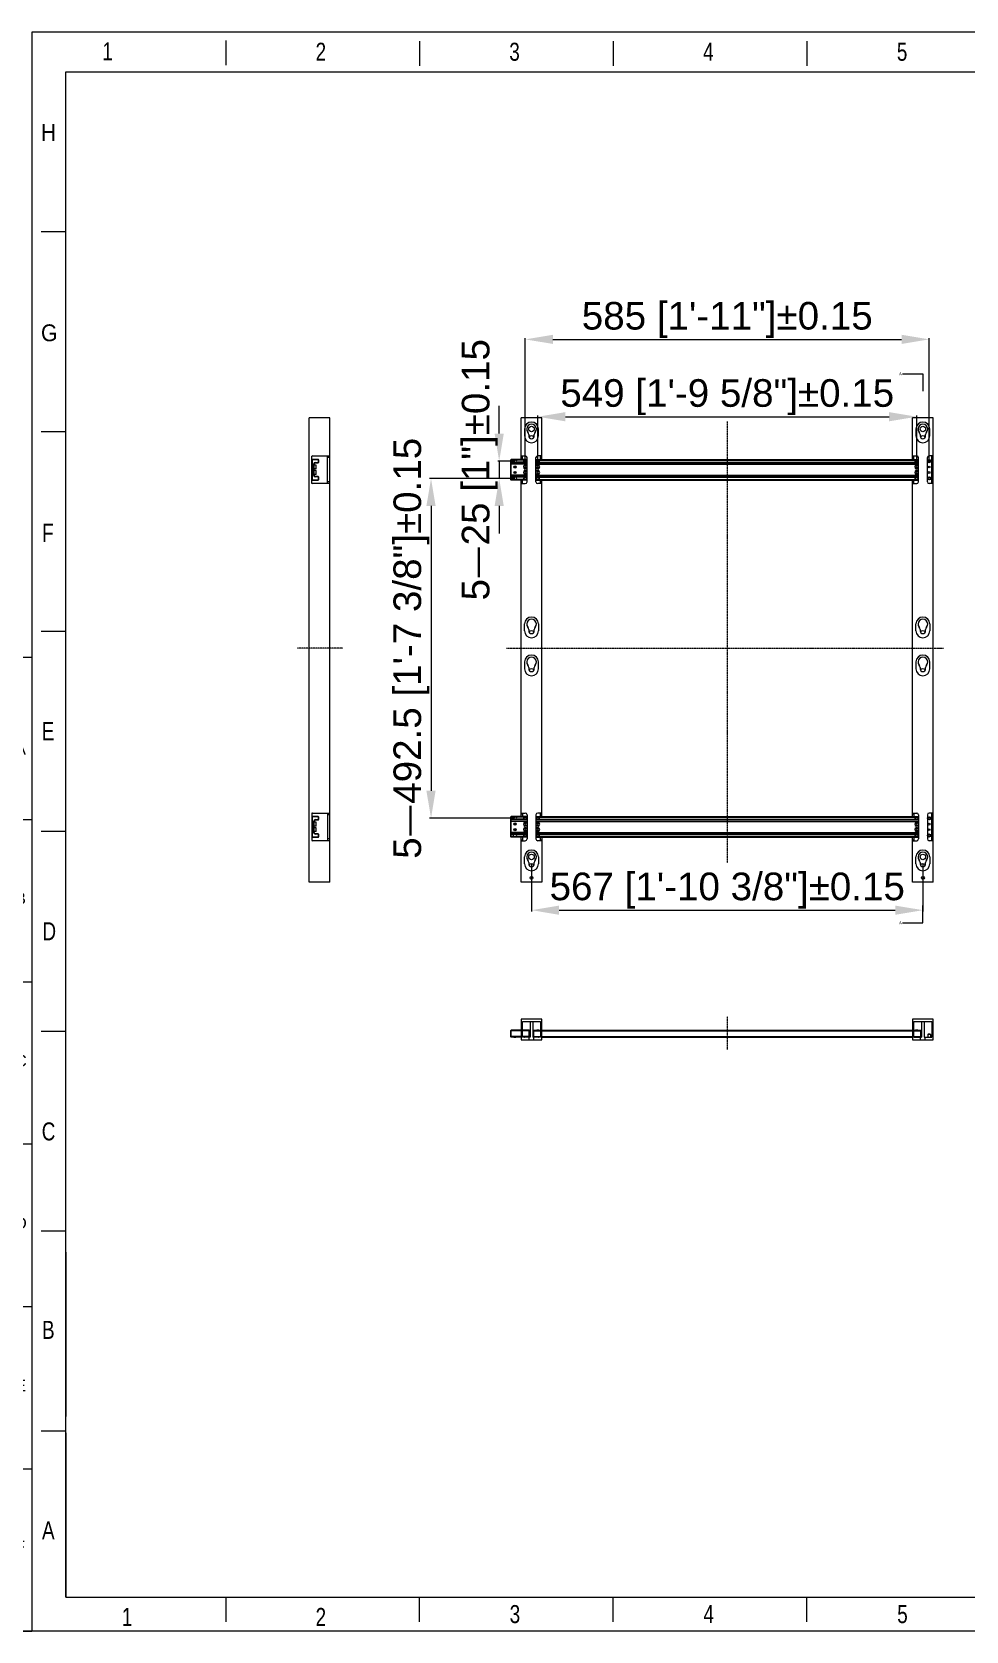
# Model space of a CAD drawing. Header units: millimetres. Extents: x 1409 to 26878, y 589 to 5187.
# Drawn here: x 3405 to 4758, y 589 to 2906 of the extents above; entities that cross this region are included whole.
import ezdxf

# ---------------------------------------------------------------- set-up
doc = ezdxf.new("R2010")
doc.units = ezdxf.units.MM
doc.linetypes.add('CENTER', pattern=[0.6, 0.375, -0.075, 0.075, -0.075])
for name, color, linetype in [('02___PRT_ALL_AXES', 7, 'Continuous'), ('center', 1, 'CENTER'), ('图框', 7, 'Continuous')]:
    doc.layers.add(name, color=color, linetype=linetype)
doc.layers.add('细实线', color=7, linetype='Continuous', lineweight=18)
doc.styles.add('CKSTANDARD', font='arial.ttf')
doc.styles.add('Roamns', font='romans.shx')
doc.styles.get("Standard").update_dxf_attribs({"font": 'arial.ttf'})
doc.dimstyles.new('DIMSTYLE_5-scale4', dxfattribs={"dimscale": 2, "dimtxt": 20, "dimasz": 20, "dimexe": 1, "dimexo": 0, "dimgap": 1.25, "dimtad": 1, "dimzin": 9, "dimdsep": 46, "dimtxsty": 'Standard', "dimcen": 0.09, "dimclre": 256, "dimclrt": 256, "dimadec": 1, "dimazin": 2, "dimtp": 0.15, "dimtm": 0.15, "dimtfac": 0.8, "dimtmove": 0, "dimatfit": 3, "dimfxl": 1, "dimtolj": 1, "dimarcsym": 0})
doc.dimstyles.get("Standard").update_dxf_attribs({"dimtxt": 0.18, "dimasz": 0.18, "dimexe": 0.18, "dimexo": 0.0625, "dimgap": 0.09, "dimtad": 0, "dimtih": 1, "dimtoh": 1, "dimdec": 4, "dimzin": 0, "dimdsep": 46, "dimtxsty": 'Standard', "dimcen": 0.09, "dimadec": 0, "dimazin": 0, "dimtfac": 1, "dimtdec": 4, "dimtofl": 0, "dimtmove": 0, "dimatfit": 3, "dimfxl": 1, "dimtolj": 1, "dimtzin": 0, "dimarcsym": 0})

# ---------------------------------------------------------------- blocks, each defined once
blk = doc.blocks.new('standard template')
for p, q in [((3074, 30739), (3074, 30336)), ((6246, 30728), (6246, 30325)), ((9418, 30728), (9418, 30325)), ((12589, 30728), (12589, 30325)), ((456, 27607), (54, 27607)), ((456, 24334), (54, 24334)), ((456, 21062), (54, 21062)), ((456, 17790), (54, 17790)), ((456, 14517), (54, 14517)), ((456, 11245), (54, 11245)), ((456, 10901), (456, 8211)), ((456, 8211), (456, 10446)), ((456, 6313), (456, 10291)), ((456, 7973), (54, 7973)), ((456, 7944), (456, 5254)), ((456, 5254), (37409, 5254)), ((3074, 5254), (3074, 4851)), ((6246, 4851), (6246, 5254)), ((9418, 4851), (9418, 5254)), ((12589, 4851), (12589, 5254))]:
    blk.add_line(p, q)
blk.add_lwpolyline([(37963, 4700), (-97, 4700), (-97, 30879), (37963, 30879)], close=True)
at = {"color": 7}
for points in [[(456, 6674), (456, 5964), (456, 5254), (456, 30226), (37409, 30226), (37409, 5254)], [(456, 9631), (456, 8921), (456, 8211)]]:
    blk.add_lwpolyline(points, dxfattribs=at)
at = {"style": 'CKSTANDARD'}
for s, height, width, p in [('1', 295, 0.75, (1055, 30416)), ('2', 295, 0.75, (4545, 30408)), ('3', 295, 0.75, (7716, 30408)), ('4', 295, 0.75, (10888, 30408)), ('5', 295, 0.75, (14060, 30408)), ('H', 276, 0.9, (47, 29097)), ('G', 276, 0.9, (50, 25816)), ('F', 295, 0.75, (69, 22532)), ('E', 295, 0.75, (62, 19285)), ('D', 295, 0.75, (74, 16009)), ('C', 295, 0.75, (62, 12732)), ('B', 295, 0.75, (67, 9483)), ('A', 295, 0.75, (67, 6202)), ('1', 295, 0.75, (1373, 4783)), ('2', 295, 0.75, (4545, 4783)), ('3', 295, 0.75, (7722, 4830)), ('4', 295, 0.75, (10894, 4830)), ('5', 295, 0.75, (14066, 4830))]:
    blk.add_text(s, height=height, dxfattribs=dict(at, width=width)).set_placement(p)
at = {"style": 'Roamns'}
for tag, p in [('PAGE_NAME', (27466, 7594)), ('PROJECT_NAME', (27466, 6884)), ('DRAWN_NAME', (27466, 6174)), ('VERSION', (34241, 6174)), ('SELECT_DATA', (27466, 5464)), ('PAGE_NUMBER', (34241, 5464))]:
    blk.add_attdef(tag, p, '', height=285, dxfattribs=at)
blk = doc.blocks.new('*D17')
at = {"lineweight": -2, "transparency": 16777216}
for p, q in [((4137.5, 2284.3), (4137.5, 2350.6)), ((4686.5, 2284.3), (4686.5, 2350.6))]:
    blk.add_line(p, q, dxfattribs=at)
at = {"color": 0, "lineweight": -2, "transparency": 16777216}
blk.add_line((4177.5, 2348.6), (4646.5, 2348.6), dxfattribs=at)
at = {"color": 0, "transparency": 16777216}
for points in [[(4177.5, 2355.3), (4177.5, 2342), (4137.5, 2348.6)], [(4646.5, 2355.3), (4646.5, 2342), (4686.5, 2348.6)]]:
    blk.add_solid(points, dxfattribs=at)
at = {"layer": 'Defpoints', "color": 0, "transparency": 16777216}
for p in [(4686.5, 2348.6), (4137.5, 2284.3), (4686.5, 2284.3)]:
    blk.add_point(p, dxfattribs=at)
at = {"color": 0, "transparency": 16777216, "insert": (4412, 2377), "char_height": 40, "attachment_point": 5}
blk.add_mtext('\\A1;549 [1\'-9 5/8"]%%P0.15', dxfattribs=at)
blk = doc.blocks.new('*D18')
at = {"lineweight": -2, "transparency": 16777216}
for p, q in [((4119.5, 2284.3), (4119.5, 2462.7)), ((4704.5, 2284.3), (4704.5, 2462.7))]:
    blk.add_line(p, q, dxfattribs=at)
at = {"color": 0, "lineweight": -2, "transparency": 16777216}
blk.add_line((4159.5, 2460.7), (4664.5, 2460.7), dxfattribs=at)
at = {"color": 0, "transparency": 16777216}
for points in [[(4159.5, 2467.4), (4159.5, 2454.1), (4119.5, 2460.7)], [(4664.5, 2467.4), (4664.5, 2454.1), (4704.5, 2460.7)]]:
    blk.add_solid(points, dxfattribs=at)
at = {"layer": 'Defpoints', "color": 0, "transparency": 16777216}
for p in [(4704.5, 2460.7), (4119.5, 2284.3), (4704.5, 2284.3)]:
    blk.add_point(p, dxfattribs=at)
at = {"transparency": 16777216, "insert": (4412, 2488.9), "char_height": 40, "attachment_point": 5}
blk.add_mtext('\\A1;585 [1\'-11"]%%P0.15', dxfattribs=at)
blk = doc.blocks.new('*D19')
at = {"color": 0, "lineweight": -2, "transparency": 16777216}
for p, q in [((4081.6, 2324.3), (4081.6, 2364.3)), ((4081.6, 2284.3), (4081.6, 2259.3)), ((4081.6, 2219.3), (4081.6, 2179.3))]:
    blk.add_line(p, q, dxfattribs=at)
at = {"lineweight": -2, "transparency": 16777216}
for p, q in [((4104.5, 2284.3), (4079.6, 2284.3)), ((4104.5, 2259.3), (4079.6, 2259.3))]:
    blk.add_line(p, q, dxfattribs=at)
at = {"color": 0, "transparency": 16777216}
for points in [[(4075, 2324.3), (4088.3, 2324.3), (4081.6, 2284.3)], [(4075, 2219.3), (4088.3, 2219.3), (4081.6, 2259.3)]]:
    blk.add_solid(points, dxfattribs=at)
at = {"layer": 'Defpoints', "color": 0, "transparency": 16777216}
for p in [(4104.5, 2284.3), (4081.6, 2259.3), (4104.5, 2259.3)]:
    blk.add_point(p, dxfattribs=at)
at = {"transparency": 16777216, "insert": (4053.5, 2271.8), "char_height": 40, "attachment_point": 5, "rotation": 90}
blk.add_mtext('\\A1;5{\\fSimSun|b0|i0|c134|p2;—}25 [1"]%%P0.15', dxfattribs=at)
blk = doc.blocks.new('*D20')
at = {"lineweight": -2, "transparency": 16777216}
for p, q in [((4104.5, 2259.3), (3980.9, 2259.3)), ((4104.5, 1766.8), (3980.9, 1766.8))]:
    blk.add_line(p, q, dxfattribs=at)
at = {"color": 0, "lineweight": -2, "transparency": 16777216}
blk.add_line((3982.9, 2219.3), (3982.9, 1806.8), dxfattribs=at)
at = {"color": 0, "transparency": 16777216}
for points in [[(3976.2, 2219.3), (3989.5, 2219.3), (3982.9, 2259.3)], [(3976.2, 1806.8), (3989.5, 1806.8), (3982.9, 1766.8)]]:
    blk.add_solid(points, dxfattribs=at)
at = {"layer": 'Defpoints', "color": 0, "transparency": 16777216}
for p in [(4104.5, 2259.3), (3982.9, 1766.8), (4104.5, 1766.8)]:
    blk.add_point(p, dxfattribs=at)
at = {"transparency": 16777216, "insert": (3954.5, 2013.1), "char_height": 40, "attachment_point": 5, "rotation": 90}
blk.add_mtext('\\A1;5{\\fSimSun|b0|i0|c134|p2;—}492.5 [1\'-7 3/8"]%%P0.15', dxfattribs=at)
blk = doc.blocks.new('*D15')
at = {"lineweight": -2, "transparency": 16777216}
for p, q in [((4128.5, 1700.8), (4128.5, 1631.7)), ((4695.5, 1700.8), (4695.5, 1631.7))]:
    blk.add_line(p, q, dxfattribs=at)
at = {"color": 0, "lineweight": -2, "transparency": 16777216}
blk.add_line((4168.5, 1633.7), (4655.5, 1633.7), dxfattribs=at)
at = {"color": 0, "transparency": 16777216}
for points in [[(4168.5, 1640.3), (4168.5, 1627), (4128.5, 1633.7)], [(4655.5, 1640.3), (4655.5, 1627), (4695.5, 1633.7)]]:
    blk.add_solid(points, dxfattribs=at)
at = {"layer": 'Defpoints', "color": 0, "transparency": 16777216}
for p in [(4128.5, 1700.8), (4695.5, 1700.8), (4695.5, 1633.7)]:
    blk.add_point(p, dxfattribs=at)
at = {"transparency": 16777216, "insert": (4412, 1662.1), "char_height": 40, "attachment_point": 5}
blk.add_mtext('\\A1;567 [1\'-10 3/8"]%%P0.15', dxfattribs=at)
blk = doc.blocks.new('产品尺寸图图框')
at = {"layer": '图框'}
for p, q in [((314.59, 605.09), (611.59, 605.09)), ((314.59, 395.09), (314.59, 605.09)), ((352.59, 605.09), (352.59, 599.09)), ((389.59, 605.09), (389.59, 599.09)), ((426.59, 605.09), (426.59, 599.09)), ((463.59, 605.09), (463.59, 599.09)), ((500.59, 605.09), (500.59, 599.09)), ((537.59, 605.09), (537.59, 599.09)), ((574.59, 605.09), (574.59, 599.09)), ((611.59, 605.09), (611.59, 395.09)), ((323.34, 599.09), (605.84, 599.09)), ((323.34, 401.09), (323.34, 599.09)), ((605.84, 599.09), (605.84, 401.09)), ((314.59, 570.09), (323.34, 570.09)), ((605.84, 570.09), (611.59, 570.09)), ((314.59, 535.09), (323.34, 535.09)), ((605.84, 535.09), (611.59, 535.09)), ((314.59, 500.09), (325.2, 500.09)), ((314.59, 500.09), (325.2, 500.09)), ((611.59, 500.09), (604.22, 500.09)), ((314.59, 465.09), (323.34, 465.09)), ((605.84, 465.09), (611.59, 465.09)), ((314.59, 430.09), (323.34, 430.09)), ((605.84, 430.09), (611.59, 430.09)), ((605.84, 401.09), (323.34, 401.09)), ((352.59, 401.09), (352.59, 395.09)), ((389.59, 401.09), (389.59, 395.09)), ((426.59, 401.09), (426.59, 395.09)), ((463.59, 402.51), (463.59, 395.09)), ((500.59, 401.09), (500.59, 395.09)), ((537.59, 401.09), (537.59, 395.09)), ((574.59, 401.09), (574.59, 395.09)), ((611.59, 395.09), (314.59, 395.09)), ((314.59, 395.09), (611.59, 395.09))]:
    blk.add_line(p, q, dxfattribs=at)
at = {"layer": '图框', "char_height": 2.5, "attachment_point": 1}
for s, insert in [('1', (335.5, 603.42)), ('2', (370.14, 603.42)), ('3', (407.14, 603.42)), ('4', (444.14, 603.42)), ('5', (481.14, 603.42)), ('6', (518.14, 603.42)), ('7', (555.14, 603.42)), ('8', (592.14, 603.42)), ('A', (318.2, 586.55)), ('A', (607.95, 586.55)), ('B', (318.2, 554.3)), ('B', (607.95, 554.3)), ('C', (318.2, 519.3)), ('C', (607.95, 519.3)), ('D', (318.2, 484.3)), ('D', (607.95, 484.3)), ('E', (318.2, 449.3)), ('E', (607.95, 449.3)), ('F', (318.2, 414.55)), ('F', (607.95, 414.55)), ('1', (335.5, 399.42)), ('2', (370.14, 399.42)), ('3', (407.14, 399.42)), ('4', (444.14, 399.42)), ('5', (481.14, 399.42)), ('6', (518.14, 399.42)), ('7', (555.14, 399.42)), ('8', (592.14, 399.42))]:
    blk.add_mtext_dynamic_manual_height_columns(s, width=1.5895, gutter_width=1.25, heights=[0], dxfattribs=dict(at, insert=insert))

msp = doc.modelspace()

# ---------------------------------------------------------------- linework, layer by layer
for p, q in [((4695.4501, 2410.8257), (4695.4501, 2385.8257)), ((4695.4501, 1615.3648), (4695.4501, 1640.3648))]:
    msp.add_line(p, q)
at = {"color": 7, "linetype": 'Continuous'}
for p, q in [((3806.3582, 1674.3453), (3806.3582, 2346.8453)), ((3836.3582, 2346.8453), (3806.3582, 2346.8453)), ((3836.3582, 1674.3453), (3836.3582, 2346.8453)), ((4113.4501, 2286.8453), (4113.4501, 2346.8453)), ((4143.4501, 2346.8453), (4113.4501, 2346.8453)), ((4143.4501, 2286.8453), (4143.4501, 2346.8453)), ((4680.4501, 2286.8453), (4680.4501, 2346.8453)), ((4710.4501, 2346.8453), (4680.4501, 2346.8453)), ((4710.4501, 1674.3453), (4710.4501, 2346.8453)), ((4118.4501, 2330.8453), (4118.4501, 2320.8453)), ((4124.4501, 2322.908), (4124.4501, 2320.8453)), ((4132.4501, 2320.8453), (4132.4501, 2322.908)), ((4138.4501, 2320.8453), (4138.4501, 2330.8453)), ((4685.4501, 2330.8453), (4685.4501, 2320.8453)), ((4691.4501, 2322.908), (4691.4501, 2320.8453)), ((4699.4501, 2320.8453), (4699.4501, 2322.908)), ((4705.4501, 2320.8453), (4705.4501, 2330.8453)), ((3810.0582, 2252.8453), (3810.0582, 2290.8453)), ((3810.3582, 2252.1311), (3810.3582, 2291.5594)), ((3810.3582, 2286.3453), (3810.4921, 2286.3453)), ((3810.8582, 2285.8453), (3810.3582, 2285.8453)), ((3810.8582, 2285.8453), (3810.8582, 2257.8453)), ((3811.0582, 2291.8453), (3836.3582, 2291.8453)), ((3811.3582, 2286.3453), (3811.3582, 2286.8453)), ((3819.3582, 2286.8453), (3811.3582, 2286.8453)), ((3819.3582, 2286.3453), (3811.3582, 2286.3453)), ((3812.8582, 2263.8453), (3812.8582, 2279.8453)), ((3812.8582, 2279.8453), (3813.3582, 2279.8453)), ((3813.3582, 2263.8453), (3813.3582, 2279.8453)), ((3815.3582, 2282.3453), (3815.3582, 2281.8453)), ((3815.3582, 2282.3453), (3819.3582, 2282.3453)), ((3815.3582, 2281.8453), (3819.3582, 2281.8453)), ((3819.3582, 2286.3453), (3819.3582, 2286.8453)), ((3819.3582, 2282.3453), (3819.3582, 2281.8453)), ((3819.8582, 2282.8453), (3819.8582, 2285.8453)), ((3819.8582, 2285.8453), (3820.3582, 2285.8453)), ((3819.8582, 2282.8453), (3820.3582, 2282.8453)), ((3820.3582, 2282.8453), (3820.3582, 2285.8453)), ((3832.8582, 2251.8453), (3832.8582, 2291.8453)), ((3836.3582, 2289.3453), (3832.8582, 2289.3453)), ((4098.4501, 2286.3453), (4098.9501, 2286.8453)), ((4098.4501, 2257.3453), (4098.4501, 2286.3453)), ((4102.9804, 2285.8453), (4098.4501, 2285.8453)), ((4102.9804, 2282.8453), (4098.4501, 2282.8453)), ((4098.4501, 2282.3453), (4098.9501, 2281.8453)), ((4121.9501, 2279.8453), (4098.4501, 2279.8453)), ((4098.9501, 2256.8453), (4098.9501, 2286.8453)), ((4121.9501, 2286.8453), (4098.9501, 2286.8453)), ((4121.9501, 2281.8453), (4098.9501, 2281.8453)), ((4113.4501, 2291.8453), (4119.4501, 2291.8453)), ((4113.4501, 2290.8453), (4115.4501, 2290.8453)), ((4115.4501, 2286.8453), (4115.4501, 2291.8453)), ((4118.8051, 2276.9624), (4118.1601, 2275.8453)), ((4118.1601, 2275.8453), (4118.8051, 2274.7281)), ((4120.0951, 2276.9624), (4118.8051, 2276.9624)), ((4118.8051, 2274.7281), (4120.0951, 2274.7281)), ((4120.7401, 2275.8453), (4120.0951, 2276.9624)), ((4120.0951, 2274.7281), (4120.7401, 2275.8453)), ((4121.9501, 2285.8453), (4120.9198, 2285.8453)), ((4121.9501, 2282.8453), (4120.9198, 2282.8453)), ((4121.9501, 2254.3453), (4121.9501, 2289.3453)), ((4134.9501, 2254.3453), (4134.9501, 2289.3453)), ((4134.9501, 2286.8453), (4688.9501, 2286.8453)), ((4134.9501, 2285.8453), (4135.9804, 2285.8453)), ((4134.9501, 2282.8453), (4135.9804, 2282.8453)), ((4134.9501, 2281.8453), (4688.9501, 2281.8453)), ((4134.9501, 2279.8453), (4688.9501, 2279.8453)), ((4136.8051, 2276.9624), (4136.1601, 2275.8453)), ((4136.1601, 2275.8453), (4136.8051, 2274.7281)), ((4138.0951, 2276.9624), (4136.8051, 2276.9624)), ((4136.8051, 2274.7281), (4138.0951, 2274.7281)), ((4143.4501, 2291.8453), (4137.4501, 2291.8453)), ((4138.7401, 2275.8453), (4138.0951, 2276.9624)), ((4138.0951, 2274.7281), (4138.7401, 2275.8453)), ((4141.4501, 2286.8453), (4141.4501, 2291.8453)), ((4141.4501, 2290.8453), (4143.4501, 2290.8453)), ((4680.4501, 2291.8453), (4686.4501, 2291.8453)), ((4680.4501, 2290.8453), (4682.4501, 2290.8453)), ((4682.4501, 2286.8453), (4682.4501, 2291.8453)), ((4685.8051, 2276.9624), (4685.1601, 2275.8453)), ((4685.1601, 2275.8453), (4685.8051, 2274.7281)), ((4687.0951, 2276.9624), (4685.8051, 2276.9624)), ((4685.8051, 2274.7281), (4687.0951, 2274.7281)), ((4687.7401, 2275.8453), (4687.0951, 2276.9624)), ((4687.0951, 2274.7281), (4687.7401, 2275.8453)), ((4687.9198, 2285.8453), (4688.9501, 2285.8453)), ((4687.9198, 2282.8453), (4688.9501, 2282.8453)), ((4688.9501, 2254.3453), (4688.9501, 2289.3453)), ((4701.9501, 2254.3453), (4701.9501, 2289.3453)), ((4710.4501, 2291.8453), (4704.4501, 2291.8453)), ((4708.4501, 2251.8453), (4708.4501, 2291.8453)), ((4708.4501, 2290.8453), (4710.4501, 2290.8453)), ((3810.8582, 2257.8453), (3810.3582, 2257.8453)), ((3810.3582, 2257.3453), (3810.4921, 2257.3453)), ((3836.3582, 2251.8453), (3811.0582, 2251.8453)), ((3811.3582, 2257.3453), (3811.3582, 2256.8453)), ((3811.3582, 2257.3453), (3819.3582, 2257.3453)), ((3811.3582, 2256.8453), (3819.3582, 2256.8453)), ((3812.8582, 2263.8453), (3813.3582, 2263.8453)), ((3815.3582, 2261.3453), (3815.3582, 2261.8453)), ((3819.3582, 2261.8453), (3815.3582, 2261.8453)), ((3819.3582, 2261.3453), (3815.3582, 2261.3453)), ((3819.3582, 2261.3453), (3819.3582, 2261.8453)), ((3819.3582, 2257.3453), (3819.3582, 2256.8453)), ((3819.8582, 2257.8453), (3819.8582, 2260.8453)), ((3819.8582, 2260.8453), (3820.3582, 2260.8453)), ((3819.8582, 2257.8453), (3820.3582, 2257.8453)), ((3820.3582, 2257.8453), (3820.3582, 2260.8453)), ((3836.3582, 2254.3453), (3832.8582, 2254.3453)), ((4121.9501, 2263.8453), (4098.4501, 2263.8453)), ((4098.4501, 2261.3453), (4098.9501, 2261.8453)), ((4102.9804, 2260.8453), (4098.4501, 2260.8453)), ((4102.9804, 2257.8453), (4098.4501, 2257.8453)), ((4098.4501, 2257.3453), (4098.9501, 2256.8453)), ((4121.9501, 2261.8453), (4098.9501, 2261.8453)), ((4121.9501, 2256.8453), (4098.9501, 2256.8453)), ((4113.4501, 1769.3453), (4113.4501, 2256.8453)), ((4115.4501, 2252.8453), (4113.4501, 2252.8453)), ((4113.4501, 2251.8453), (4119.4501, 2251.8453)), ((4115.4501, 2251.8453), (4115.4501, 2256.8453)), ((4118.8051, 2268.9624), (4118.1601, 2267.8453)), ((4118.1601, 2267.8453), (4118.8051, 2266.7281)), ((4120.0951, 2268.9624), (4118.8051, 2268.9624)), ((4118.8051, 2266.7281), (4120.0951, 2266.7281)), ((4120.7401, 2267.8453), (4120.0951, 2268.9624)), ((4120.0951, 2266.7281), (4120.7401, 2267.8453)), ((4121.9501, 2260.8453), (4120.9198, 2260.8453)), ((4121.9501, 2257.8453), (4120.9198, 2257.8453)), ((4134.9501, 2263.8453), (4688.9501, 2263.8453)), ((4134.9501, 2261.8453), (4688.9501, 2261.8453)), ((4134.9501, 2260.8453), (4135.9804, 2260.8453)), ((4134.9501, 2257.8453), (4135.9804, 2257.8453)), ((4134.9501, 2256.8453), (4688.9501, 2256.8453)), ((4136.8051, 2268.9624), (4136.1601, 2267.8453)), ((4136.1601, 2267.8453), (4136.8051, 2266.7281)), ((4138.0951, 2268.9624), (4136.8051, 2268.9624)), ((4136.8051, 2266.7281), (4138.0951, 2266.7281)), ((4143.4501, 2251.8453), (4137.4501, 2251.8453)), ((4138.7401, 2267.8453), (4138.0951, 2268.9624)), ((4138.0951, 2266.7281), (4138.7401, 2267.8453)), ((4141.4501, 2251.8453), (4141.4501, 2256.8453)), ((4143.4501, 2252.8453), (4141.4501, 2252.8453)), ((4143.4501, 1769.3453), (4143.4501, 2256.8453)), ((4680.4501, 1769.3453), (4680.4501, 2256.8453)), ((4682.4501, 2252.8453), (4680.4501, 2252.8453)), ((4680.4501, 2251.8453), (4686.4501, 2251.8453)), ((4682.4501, 2251.8453), (4682.4501, 2256.8453)), ((4685.8051, 2268.9624), (4685.1601, 2267.8453)), ((4685.1601, 2267.8453), (4685.8051, 2266.7281)), ((4687.0951, 2268.9624), (4685.8051, 2268.9624)), ((4685.8051, 2266.7281), (4687.0951, 2266.7281)), ((4687.7401, 2267.8453), (4687.0951, 2268.9624)), ((4687.0951, 2266.7281), (4687.7401, 2267.8453)), ((4687.9198, 2260.8453), (4688.9501, 2260.8453)), ((4687.9198, 2257.8453), (4688.9501, 2257.8453)), ((4710.4501, 2251.8453), (4704.4501, 2251.8453)), ((4710.4501, 2252.8453), (4708.4501, 2252.8453)), ((4118.4501, 2038.3453), (4118.4501, 2048.3453)), ((4124.4501, 2040.408), (4124.4501, 2038.3453)), ((4132.4501, 2038.3453), (4132.4501, 2040.408)), ((4138.4501, 2048.3453), (4138.4501, 2038.3453)), ((4685.4501, 2038.3453), (4685.4501, 2048.3453)), ((4691.4501, 2040.408), (4691.4501, 2038.3453)), ((4699.4501, 2038.3453), (4699.4501, 2040.408)), ((4705.4501, 2048.3453), (4705.4501, 2038.3453)), ((4118.4501, 1993.3453), (4118.4501, 1983.3453)), ((4138.4501, 1983.3453), (4138.4501, 1993.3453)), ((4685.4501, 1993.3453), (4685.4501, 1983.3453)), ((4705.4501, 1983.3453), (4705.4501, 1993.3453)), ((4124.4501, 1985.408), (4124.4501, 1983.3453)), ((4132.4501, 1983.3453), (4132.4501, 1985.408)), ((4691.4501, 1985.408), (4691.4501, 1983.3453)), ((4699.4501, 1983.3453), (4699.4501, 1985.408)), ((3810.0582, 1773.3453), (3810.0582, 1735.3453)), ((3810.3582, 1774.0594), (3810.3582, 1734.6311)), ((3810.3582, 1768.8453), (3810.4921, 1768.8453)), ((3810.8582, 1768.3453), (3810.3582, 1768.3453)), ((3810.8582, 1768.3453), (3810.8582, 1740.3453)), ((3811.0582, 1774.3453), (3836.3582, 1774.3453)), ((3819.3582, 1769.3453), (3811.3582, 1769.3453)), ((3811.3582, 1768.8453), (3811.3582, 1769.3453)), ((3819.3582, 1768.8453), (3811.3582, 1768.8453)), ((3812.8582, 1762.3453), (3813.3582, 1762.3453)), ((3812.8582, 1746.3453), (3812.8582, 1762.3453)), ((3813.3582, 1746.3453), (3813.3582, 1762.3453)), ((3815.3582, 1764.8453), (3819.3582, 1764.8453)), ((3815.3582, 1764.8453), (3815.3582, 1764.3453)), ((3815.3582, 1764.3453), (3819.3582, 1764.3453)), ((3819.3582, 1768.8453), (3819.3582, 1769.3453)), ((3819.3582, 1764.8453), (3819.3582, 1764.3453)), ((3819.8582, 1768.3453), (3820.3582, 1768.3453)), ((3819.8582, 1765.3453), (3819.8582, 1768.3453)), ((3819.8582, 1765.3453), (3820.3582, 1765.3453)), ((3820.3582, 1765.3453), (3820.3582, 1768.3453)), ((3832.8582, 1774.3453), (3832.8582, 1734.3453)), ((3836.3582, 1771.8453), (3832.8582, 1771.8453)), ((4098.4501, 1768.8453), (4098.9501, 1769.3453)), ((4098.4501, 1739.8453), (4098.4501, 1768.8453)), ((4102.9804, 1768.3453), (4098.4501, 1768.3453)), ((4102.9804, 1765.3453), (4098.4501, 1765.3453)), ((4098.4501, 1764.8453), (4098.9501, 1764.3453)), ((4121.9501, 1762.3453), (4098.4501, 1762.3453)), ((4098.9501, 1739.3453), (4098.9501, 1769.3453)), ((4121.9501, 1769.3453), (4098.9501, 1769.3453)), ((4121.9501, 1764.3453), (4098.9501, 1764.3453)), ((4113.4501, 1774.3453), (4119.4501, 1774.3453)), ((4113.4501, 1773.3453), (4115.4501, 1773.3453)), ((4115.4501, 1774.3453), (4115.4501, 1769.3453)), ((4121.9501, 1768.3453), (4120.9198, 1768.3453)), ((4121.9501, 1765.3453), (4120.9198, 1765.3453)), ((4121.9501, 1771.8453), (4121.9501, 1736.8453)), ((4134.9501, 1771.8453), (4134.9501, 1736.8453)), ((4134.9501, 1769.3453), (4688.9501, 1769.3453)), ((4134.9501, 1768.3453), (4135.9804, 1768.3453)), ((4134.9501, 1765.3453), (4135.9804, 1765.3453)), ((4134.9501, 1764.3453), (4688.9501, 1764.3453)), ((4134.9501, 1762.3453), (4688.9501, 1762.3453)), ((4143.4501, 1774.3453), (4137.4501, 1774.3453)), ((4141.4501, 1769.3453), (4141.4501, 1774.3453)), ((4141.4501, 1773.3453), (4143.4501, 1773.3453)), ((4680.4501, 1774.3453), (4686.4501, 1774.3453)), ((4680.4501, 1773.3453), (4682.4501, 1773.3453)), ((4682.4501, 1774.3453), (4682.4501, 1769.3453)), ((4687.9198, 1768.3453), (4688.9501, 1768.3453)), ((4687.9198, 1765.3453), (4688.9501, 1765.3453)), ((4688.9501, 1771.8453), (4688.9501, 1736.8453)), ((4701.9501, 1771.8453), (4701.9501, 1736.8453)), ((4710.4501, 1774.3453), (4704.4501, 1774.3453)), ((4708.4501, 1734.3453), (4708.4501, 1774.3453)), ((4708.4501, 1773.3453), (4710.4501, 1773.3453)), ((3810.8582, 1740.3453), (3810.3582, 1740.3453)), ((3810.3582, 1739.8453), (3810.4921, 1739.8453)), ((3811.3582, 1739.8453), (3819.3582, 1739.8453)), ((3811.3582, 1739.8453), (3811.3582, 1739.3453)), ((3811.3582, 1739.3453), (3819.3582, 1739.3453)), ((3812.8582, 1746.3453), (3813.3582, 1746.3453)), ((3819.3582, 1744.3453), (3815.3582, 1744.3453)), ((3815.3582, 1743.8453), (3815.3582, 1744.3453)), ((3819.3582, 1743.8453), (3815.3582, 1743.8453)), ((3819.3582, 1743.8453), (3819.3582, 1744.3453)), ((3819.3582, 1739.8453), (3819.3582, 1739.3453)), ((3819.8582, 1743.3453), (3820.3582, 1743.3453)), ((3819.8582, 1740.3453), (3819.8582, 1743.3453)), ((3819.8582, 1740.3453), (3820.3582, 1740.3453)), ((3820.3582, 1740.3453), (3820.3582, 1743.3453)), ((4121.9501, 1746.3453), (4098.4501, 1746.3453)), ((4098.4501, 1743.8453), (4098.9501, 1744.3453)), ((4102.9804, 1743.3453), (4098.4501, 1743.3453)), ((4102.9804, 1740.3453), (4098.4501, 1740.3453)), ((4098.4501, 1739.8453), (4098.9501, 1739.3453)), ((4121.9501, 1744.3453), (4098.9501, 1744.3453)), ((4121.9501, 1739.3453), (4098.9501, 1739.3453)), ((4113.4501, 1674.3453), (4113.4501, 1739.3453)), ((4115.4501, 1739.3453), (4115.4501, 1734.3453)), ((4118.8051, 1759.4624), (4118.1601, 1758.3453)), ((4118.1601, 1758.3453), (4118.8051, 1757.2281)), ((4118.8051, 1751.4624), (4118.1601, 1750.3453)), ((4118.1601, 1750.3453), (4118.8051, 1749.2281)), ((4120.0951, 1759.4624), (4118.8051, 1759.4624)), ((4118.8051, 1757.2281), (4120.0951, 1757.2281)), ((4120.0951, 1751.4624), (4118.8051, 1751.4624)), ((4118.8051, 1749.2281), (4120.0951, 1749.2281)), ((4120.7401, 1758.3453), (4120.0951, 1759.4624)), ((4120.0951, 1757.2281), (4120.7401, 1758.3453)), ((4120.7401, 1750.3453), (4120.0951, 1751.4624)), ((4120.0951, 1749.2281), (4120.7401, 1750.3453)), ((4121.9501, 1743.3453), (4120.9198, 1743.3453)), ((4121.9501, 1740.3453), (4120.9198, 1740.3453)), ((4134.9501, 1746.3453), (4688.9501, 1746.3453)), ((4134.9501, 1744.3453), (4688.9501, 1744.3453)), ((4134.9501, 1743.3453), (4135.9804, 1743.3453)), ((4134.9501, 1740.3453), (4135.9804, 1740.3453)), ((4134.9501, 1739.3453), (4688.9501, 1739.3453)), ((4136.8051, 1759.4624), (4136.1601, 1758.3453)), ((4136.1601, 1758.3453), (4136.8051, 1757.2281)), ((4136.8051, 1751.4624), (4136.1601, 1750.3453)), ((4136.1601, 1750.3453), (4136.8051, 1749.2281)), ((4138.0951, 1759.4624), (4136.8051, 1759.4624)), ((4136.8051, 1757.2281), (4138.0951, 1757.2281)), ((4138.0951, 1751.4624), (4136.8051, 1751.4624)), ((4136.8051, 1749.2281), (4138.0951, 1749.2281)), ((4138.7401, 1758.3453), (4138.0951, 1759.4624)), ((4138.0951, 1757.2281), (4138.7401, 1758.3453)), ((4138.7401, 1750.3453), (4138.0951, 1751.4624)), ((4138.0951, 1749.2281), (4138.7401, 1750.3453)), ((4141.4501, 1734.3453), (4141.4501, 1739.3453)), ((4143.4501, 1739.3453), (4143.4501, 1674.3453)), ((4680.4501, 1674.3453), (4680.4501, 1739.3453)), ((4682.4501, 1739.3453), (4682.4501, 1734.3453)), ((4685.8051, 1759.4624), (4685.1601, 1758.3453)), ((4685.1601, 1758.3453), (4685.8051, 1757.2281)), ((4685.8051, 1751.4624), (4685.1601, 1750.3453)), ((4685.1601, 1750.3453), (4685.8051, 1749.2281)), ((4687.0951, 1759.4624), (4685.8051, 1759.4624)), ((4685.8051, 1757.2281), (4687.0951, 1757.2281)), ((4687.0951, 1751.4624), (4685.8051, 1751.4624)), ((4685.8051, 1749.2281), (4687.0951, 1749.2281)), ((4687.7401, 1758.3453), (4687.0951, 1759.4624)), ((4687.0951, 1757.2281), (4687.7401, 1758.3453)), ((4687.7401, 1750.3453), (4687.0951, 1751.4624)), ((4687.0951, 1749.2281), (4687.7401, 1750.3453)), ((4687.9198, 1743.3453), (4688.9501, 1743.3453)), ((4687.9198, 1740.3453), (4688.9501, 1740.3453)), ((3836.3582, 1734.3453), (3811.0582, 1734.3453)), ((3836.3582, 1736.8453), (3832.8582, 1736.8453)), ((4115.4501, 1735.3453), (4113.4501, 1735.3453)), ((4113.4501, 1734.3453), (4119.4501, 1734.3453)), ((4143.4501, 1734.3453), (4137.4501, 1734.3453)), ((4143.4501, 1735.3453), (4141.4501, 1735.3453)), ((4682.4501, 1735.3453), (4680.4501, 1735.3453)), ((4680.4501, 1734.3453), (4686.4501, 1734.3453)), ((4710.4501, 1734.3453), (4704.4501, 1734.3453)), ((4710.4501, 1735.3453), (4708.4501, 1735.3453)), ((3836.3582, 1674.3453), (3806.3582, 1674.3453)), ((4143.4501, 1674.3453), (4113.4501, 1674.3453)), ((4710.4501, 1674.3453), (4680.4501, 1674.3453)), ((4098.4501, 1459.386), (4098.9501, 1459.886)), ((4098.9501, 1449.886), (4098.9501, 1459.886)), ((4102.9804, 1459.886), (4098.9501, 1459.886)), ((4113.4501, 1475.886), (4113.4501, 1445.886)), ((4143.4501, 1475.886), (4113.4501, 1475.886)), ((4115.4501, 1449.886), (4115.4501, 1472.386)), ((4115.4501, 1472.386), (4141.4501, 1472.386)), ((4124.9501, 1459.886), (4120.9198, 1459.886)), ((4124.9501, 1445.886), (4124.9501, 1459.886)), ((4125.4501, 1459.386), (4124.9501, 1459.886)), ((4126.4501, 1472.386), (4126.4501, 1449.886)), ((4130.4501, 1472.386), (4130.4501, 1449.886)), ((4131.4501, 1459.386), (4131.9501, 1459.886)), ((4131.9501, 1445.886), (4131.9501, 1459.886)), ((4131.9501, 1459.886), (4135.9804, 1459.886)), ((4141.4501, 1472.386), (4141.4501, 1449.886)), ((4143.4501, 1445.886), (4143.4501, 1475.886)), ((4710.4501, 1475.886), (4680.4501, 1475.886)), ((4680.4501, 1475.886), (4680.4501, 1445.886)), ((4682.4501, 1472.386), (4708.4501, 1472.386)), ((4682.4501, 1449.886), (4682.4501, 1472.386)), ((4687.9198, 1459.886), (4691.9501, 1459.886)), ((4692.4501, 1459.386), (4691.9501, 1459.886)), ((4691.9501, 1459.886), (4691.9501, 1449.9621)), ((4693.4501, 1472.386), (4693.4501, 1449.886)), ((4697.4501, 1472.386), (4697.4501, 1449.886)), ((4708.4501, 1472.386), (4708.4501, 1449.886)), ((4710.4501, 1445.886), (4710.4501, 1475.886)), ((4098.4501, 1450.386), (4098.4501, 1459.386)), ((4113.4501, 1458.886), (4098.4501, 1458.886)), ((4113.4501, 1450.886), (4098.4501, 1450.886)), ((4098.4501, 1450.386), (4098.9501, 1449.886)), ((4102.9804, 1449.886), (4098.9501, 1449.886)), ((4113.4501, 1445.886), (4143.4501, 1445.886)), ((4125.4501, 1458.886), (4115.4501, 1458.886)), ((4125.4501, 1450.886), (4115.4501, 1450.886)), ((4126.4501, 1449.886), (4115.4501, 1449.886)), ((4125.4501, 1450.386), (4124.9501, 1449.886)), ((4125.4501, 1459.386), (4125.4501, 1450.386)), ((4141.4501, 1449.886), (4130.4501, 1449.886)), ((4131.4501, 1450.386), (4131.4501, 1459.386)), ((4131.4501, 1458.886), (4141.4501, 1458.886)), ((4131.4501, 1450.886), (4141.4501, 1450.886)), ((4131.4501, 1450.386), (4131.9501, 1449.886)), ((4143.4501, 1458.886), (4680.4501, 1458.886)), ((4143.4501, 1450.886), (4680.4501, 1450.886)), ((4680.4501, 1445.886), (4710.4501, 1445.886)), ((4682.4501, 1458.886), (4692.4501, 1458.886)), ((4682.4501, 1450.886), (4692.4501, 1450.886)), ((4682.4501, 1449.886), (4693.4501, 1449.886)), ((4692.4501, 1450.386), (4691.9501, 1449.886)), ((4691.9501, 1445.886), (4691.9501, 1449.886)), ((4692.4501, 1459.386), (4692.4501, 1450.386)), ((4697.4501, 1449.886), (4708.4501, 1449.886)), ((4698.9501, 1445.886), (4698.9501, 1449.886)), ((4702.9501, 1453.886), (4702.4501, 1453.386)), ((4706.4501, 1453.386), (4702.4501, 1453.386)), ((4702.4501, 1453.386), (4702.4501, 1449.886)), ((4705.9501, 1453.886), (4702.9501, 1453.886)), ((4705.9501, 1453.886), (4706.4501, 1453.386)), ((4706.4501, 1453.386), (4706.4501, 1449.886))]:
    msp.add_line(p, q, dxfattribs=at)
for centre, radius in [((4104.4501, 2275.8453), 1.65), ((4104.4501, 2275.8453), 1.15), ((4119.4501, 2284.3453), 2), ((4119.4501, 2284.3453), 1.5), ((4137.4501, 2284.3453), 2), ((4137.4501, 2284.3453), 1.5), ((4686.4501, 2284.3453), 2), ((4686.4501, 2284.3453), 1.5), ((4704.4501, 2284.3453), 2.3), ((4704.4501, 2284.3453), 2), ((4704.4501, 2284.3453), 1.5), ((4104.4501, 2267.8453), 1.65), ((4104.4501, 2267.8453), 1.15), ((4119.4501, 2259.3453), 2), ((4119.4501, 2259.3453), 1.5), ((4137.4501, 2259.3453), 2), ((4137.4501, 2259.3453), 1.5), ((4686.4501, 2259.3453), 2), ((4686.4501, 2259.3453), 1.5), ((4704.4501, 2259.3453), 2.3), ((4704.4501, 2259.3453), 2), ((4704.4501, 2259.3453), 1.5), ((4119.4501, 1766.8453), 2), ((4119.4501, 1766.8453), 1.5), ((4137.4501, 1766.8453), 2), ((4137.4501, 1766.8453), 1.5), ((4686.4501, 1766.8453), 2), ((4686.4501, 1766.8453), 1.5), ((4704.4501, 1766.8453), 2.3), ((4704.4501, 1766.8453), 2), ((4704.4501, 1766.8453), 1.5), ((4104.4501, 1758.3453), 1.65), ((4104.4501, 1750.3453), 1.65), ((4104.4501, 1758.3453), 1.15), ((4104.4501, 1750.3453), 1.15), ((4119.4501, 1741.8453), 2), ((4119.4501, 1741.8453), 1.5), ((4137.4501, 1741.8453), 2), ((4137.4501, 1741.8453), 1.5), ((4686.4501, 1741.8453), 2), ((4686.4501, 1741.8453), 1.5), ((4704.4501, 1741.8453), 2.3), ((4704.4501, 1741.8453), 2), ((4704.4501, 1741.8453), 1.5)]:
    msp.add_circle(centre, radius, dxfattribs=at)
for centre, radius, start, end in [((4128.4501, 2330.8453), 10, 0, 180), ((4695.4501, 2330.8453), 10, 0, 180), ((4128.4501, 2320.8453), 10, 180, 0), ((4128.4501, 2330.8453), 7, 318.5903779, 221.4096221), ((4119.4501, 2322.908), 5, 0, 41.4096221), ((4128.4501, 2320.8453), 4, 180, 0), ((4128.4501, 2315.8453), 5, 43.1307544, 136.8692456), ((4137.4501, 2322.908), 5, 138.5903779, 180), ((4695.4501, 2320.8453), 10, 180, 0), ((4695.4501, 2330.8453), 7, 318.5903779, 221.4096221), ((4686.4501, 2322.908), 5, 0, 41.4096221), ((4695.4501, 2320.8453), 4, 180, 0), ((4695.4501, 2315.8453), 5, 43.1307544, 136.8692456), ((4704.4501, 2322.908), 5, 138.5903779, 180), ((3811.0582, 2290.8453), 1, 90, 180), ((3811.3582, 2285.8453), 1, 90, 180), ((3811.3582, 2285.8453), 0.5, 90, 180), ((3815.3582, 2279.8453), 2.5, 90, 180), ((3815.3582, 2279.8453), 2, 90, 180), ((3819.3582, 2285.8453), 1, 0, 90), ((3819.3582, 2285.8453), 0.5, 0, 90), ((3819.3582, 2282.8453), 1, 270, 0), ((3819.3582, 2282.8453), 0.5, 270, 0), ((4119.4501, 2289.3453), 2.5, 0, 90), ((4137.4501, 2289.3453), 2.5, 90, 180), ((4686.4501, 2289.3453), 2.5, 0, 90), ((4704.4501, 2289.3453), 2.5, 90, 180), ((3811.0582, 2252.8453), 1, 180, 270), ((3811.3582, 2257.8453), 1, 180, 270), ((3811.3582, 2257.8453), 0.5, 180, 270), ((3815.3582, 2263.8453), 2.5, 180, 270), ((3815.3582, 2263.8453), 2, 180, 270), ((3819.3582, 2260.8453), 1, 0, 90), ((3819.3582, 2260.8453), 0.5, 0, 90), ((3819.3582, 2257.8453), 1, 270, 0), ((3819.3582, 2257.8453), 0.5, 270, 0), ((4119.4501, 2254.3453), 2.5, 270, 0), ((4137.4501, 2254.3453), 2.5, 180, 270), ((4686.4501, 2254.3453), 2.5, 270, 0), ((4704.4501, 2254.3453), 2.5, 180, 270), ((4128.4501, 2048.3453), 10, 0, 180), ((4128.4501, 2048.3453), 7, 318.5903779, 221.4096221), ((4119.4501, 2040.408), 5, 0, 41.4096221), ((4137.4501, 2040.408), 5, 138.5903779, 180), ((4695.4501, 2048.3453), 10, 0, 180), ((4695.4501, 2048.3453), 7, 318.5903779, 221.4096221), ((4686.4501, 2040.408), 5, 0, 41.4096221), ((4704.4501, 2040.408), 5, 138.5903779, 180), ((4128.4501, 2038.3453), 10, 180, 0), ((4128.4501, 2038.3453), 4, 180, 0), ((4128.4501, 2033.3453), 5, 43.1307544, 136.8692456), ((4695.4501, 2038.3453), 10, 180, 0), ((4695.4501, 2038.3453), 4, 180, 0), ((4695.4501, 2033.3453), 5, 43.1307544, 136.8692456), ((4128.4501, 1993.3453), 10, 0, 180), ((4128.4501, 1993.3453), 7, 318.5903779, 221.4096221), ((4695.4501, 1993.3453), 10, 0, 180), ((4695.4501, 1993.3453), 7, 318.5903779, 221.4096221), ((4128.4501, 1983.3453), 10, 180, 0), ((4119.4501, 1985.408), 5, 0, 41.4096221), ((4128.4501, 1983.3453), 4, 180, 0), ((4128.4501, 1978.3453), 5, 43.1307544, 136.8692456), ((4137.4501, 1985.408), 5, 138.5903779, 180), ((4695.4501, 1983.3453), 10, 180, 0), ((4686.4501, 1985.408), 5, 0, 41.4096221), ((4695.4501, 1983.3453), 4, 180, 0), ((4695.4501, 1978.3453), 5, 43.1307544, 136.8692456), ((4704.4501, 1985.408), 5, 138.5903779, 180), ((3811.0582, 1773.3453), 1, 90, 180), ((3811.3582, 1768.3453), 1, 90, 180), ((3811.3582, 1768.3453), 0.5, 90, 180), ((3815.3582, 1762.3453), 2.5, 90, 180), ((3815.3582, 1762.3453), 2, 90, 180), ((3819.3582, 1768.3453), 1, 0, 90), ((3819.3582, 1768.3453), 0.5, 0, 90), ((3819.3582, 1765.3453), 1, 270, 0), ((3819.3582, 1765.3453), 0.5, 270, 0), ((4119.4501, 1771.8453), 2.5, 0, 90), ((4137.4501, 1771.8453), 2.5, 90, 180), ((4686.4501, 1771.8453), 2.5, 0, 90), ((4704.4501, 1771.8453), 2.5, 90, 180), ((3811.3582, 1740.3453), 1, 180, 270), ((3811.3582, 1740.3453), 0.5, 180, 270), ((3815.3582, 1746.3453), 2.5, 180, 270), ((3815.3582, 1746.3453), 2, 180, 270), ((3819.3582, 1743.3453), 1, 0, 90), ((3819.3582, 1743.3453), 0.5, 0, 90), ((3819.3582, 1740.3453), 1, 270, 0), ((3819.3582, 1740.3453), 0.5, 270, 0), ((3811.0582, 1735.3453), 1, 180, 270), ((4119.4501, 1736.8453), 2.5, 270, 0), ((4137.4501, 1736.8453), 2.5, 180, 270), ((4686.4501, 1736.8453), 2.5, 270, 0), ((4704.4501, 1736.8453), 2.5, 180, 270), ((4128.4501, 1695.8453), 5, 43.1307544, 136.8692456), ((4695.4501, 1695.8453), 5, 43.1307544, 136.8692456)]:
    msp.add_arc(centre, radius, start, end, dxfattribs=at)
at = {"layer": '02___PRT_ALL_AXES', "color": 7, "linetype": 'Continuous'}
for p, q in [((3816.3582, 2278.6853), (3813.3582, 2278.6853)), ((3816.3582, 2273.0053), (3813.3582, 2273.0053)), ((3816.3582, 2270.6853), (3813.3582, 2270.6853)), ((3816.3582, 2273.0053), (3816.3582, 2278.6852)), ((3816.3582, 2265.0053), (3816.3582, 2270.6852)), ((4117.9804, 2285.8453), (4105.9198, 2285.8453)), ((4117.9804, 2282.8453), (4105.9198, 2282.8453)), ((4138.9198, 2285.8453), (4684.9804, 2285.8453)), ((4138.9198, 2282.8453), (4684.9804, 2282.8453)), ((3816.3582, 2265.0053), (3813.3582, 2265.0053)), ((4117.9804, 2260.8453), (4105.9198, 2260.8453)), ((4117.9804, 2257.8453), (4105.9198, 2257.8453)), ((4138.9198, 2260.8453), (4684.9804, 2260.8453)), ((4138.9198, 2257.8453), (4684.9804, 2257.8453)), ((3816.3582, 1761.1853), (3813.3582, 1761.1853)), ((3816.3582, 1755.5053), (3816.3582, 1761.1852)), ((4117.9804, 1768.3453), (4105.9198, 1768.3453)), ((4117.9804, 1765.3453), (4105.9198, 1765.3453)), ((4138.9198, 1768.3453), (4684.9804, 1768.3453)), ((4138.9198, 1765.3453), (4684.9804, 1765.3453)), ((3816.3582, 1755.5053), (3813.3582, 1755.5053)), ((3816.3582, 1753.1853), (3813.3582, 1753.1853)), ((3816.3582, 1747.5053), (3813.3582, 1747.5053)), ((3816.3582, 1747.5053), (3816.3582, 1753.1852)), ((4117.9804, 1743.3453), (4105.9198, 1743.3453)), ((4117.9804, 1740.3453), (4105.9198, 1740.3453)), ((4138.9198, 1743.3453), (4684.9804, 1743.3453)), ((4138.9198, 1740.3453), (4684.9804, 1740.3453)), ((4118.4501, 1700.8453), (4118.4501, 1710.8453)), ((4124.4501, 1702.908), (4124.4501, 1700.8453)), ((4132.4501, 1700.8453), (4132.4501, 1702.908)), ((4138.4501, 1710.8453), (4138.4501, 1700.8453)), ((4685.4501, 1700.8453), (4685.4501, 1710.8453)), ((4691.4501, 1702.908), (4691.4501, 1700.8453)), ((4699.4501, 1700.8453), (4699.4501, 1702.908)), ((4705.4501, 1710.8453), (4705.4501, 1700.8453)), ((4113.4501, 1459.886), (4105.9198, 1459.886)), ((4117.9804, 1459.886), (4115.4501, 1459.886)), ((4138.9198, 1459.886), (4141.4501, 1459.886)), ((4143.4501, 1459.886), (4680.4501, 1459.886)), ((4682.4501, 1459.886), (4684.9804, 1459.886)), ((4103.0449, 1449.886), (4105.8553, 1449.886)), ((4113.4501, 1449.886), (4105.9198, 1449.886)), ((4143.4501, 1449.886), (4680.4501, 1449.886))]:
    msp.add_line(p, q, dxfattribs=at)
for centre, radius in [((4128.4501, 2330.8453), 4), ((4695.4501, 2330.8453), 4), ((4104.4501, 2284.3453), 2.1), ((4119.4501, 2284.3453), 2.1), ((4137.4501, 2284.3453), 2.1), ((4686.4501, 2284.3453), 2.1), ((4704.4501, 2275.8453), 1.25), ((4104.4501, 2259.3453), 2.1), ((4119.4501, 2259.3453), 2.1), ((4137.4501, 2259.3453), 2.1), ((4686.4501, 2259.3453), 2.1), ((4704.4501, 2267.8453), 1.25), ((4104.4501, 1766.8453), 2.1), ((4119.4501, 1766.8453), 2.1), ((4137.4501, 1766.8453), 2.1), ((4686.4501, 1766.8453), 2.1), ((4104.4501, 1741.8453), 2.1), ((4119.4501, 1741.8453), 2.1), ((4137.4501, 1741.8453), 2.1), ((4686.4501, 1741.8453), 2.1), ((4704.4501, 1758.3453), 1.25), ((4704.4501, 1750.3453), 1.25), ((4128.4501, 1710.8453), 4), ((4695.4501, 1710.8453), 4), ((4128.4501, 1680.3453), 2.1), ((4695.4501, 1680.3453), 2.1)]:
    msp.add_circle(centre, radius, dxfattribs=at)
for centre, radius, start, end in [((4119.4501, 2275.8453), 2.84, 28.0842123, 331.9157877), ((4119.4501, 2267.8453), 2.84, 28.0842123, 331.9157877), ((4137.4501, 2275.8453), 2.84, 208.0842123, 151.9157877), ((4137.4501, 2267.8453), 2.84, 208.0842123, 151.9157877), ((4686.4501, 2275.8453), 2.84, 28.0842123, 331.9157877), ((4686.4501, 2267.8453), 2.84, 28.0842123, 331.9157877), ((4119.4501, 1758.3453), 2.84, 28.0842123, 331.9157877), ((4137.4501, 1758.3453), 2.84, 208.0842123, 151.9157877), ((4686.4501, 1758.3453), 2.84, 28.0842123, 331.9157877), ((4119.4501, 1750.3453), 2.84, 28.0842123, 331.9157877), ((4137.4501, 1750.3453), 2.84, 208.0842123, 151.9157877), ((4686.4501, 1750.3453), 2.84, 28.0842123, 331.9157877), ((4128.4501, 1710.8453), 10, 0, 180), ((4128.4501, 1710.8453), 7, 318.5903779, 221.4096221), ((4695.4501, 1710.8453), 10, 0, 180), ((4695.4501, 1710.8453), 7, 318.5903779, 221.4096221), ((4128.4501, 1700.8453), 10, 180, 0), ((4119.4501, 1702.908), 5, 0, 41.4096221), ((4128.4501, 1700.8453), 4, 180, 0), ((4137.4501, 1702.908), 5, 138.5903779, 180), ((4695.4501, 1700.8453), 10, 180, 0), ((4686.4501, 1702.908), 5, 0, 41.4096221), ((4695.4501, 1700.8453), 4, 180, 0), ((4704.4501, 1702.908), 5, 138.5903779, 180)]:
    msp.add_arc(centre, radius, start, end, dxfattribs=at)
for points, knots in [([(4105.9198, 1459.886), (4105.8132, 1459.886), (4105.5859, 1459.8541), (4105.2353, 1459.7785), (4104.8533, 1459.7065), (4104.4501, 1459.6758), (4104.0469, 1459.7065), (4103.6648, 1459.7786), (4103.3143, 1459.8541), (4103.087, 1459.886), (4102.9804, 1459.886)], [0, 0, 0, 0, 0.107677547, 0.230314522, 0.362680706, 0.500003176, 0.637325574, 0.769689149, 0.892323451, 1, 1, 1, 1]), ([(4120.9198, 1459.886), (4120.8132, 1459.886), (4120.5859, 1459.8541), (4120.2353, 1459.7785), (4119.8533, 1459.7065), (4119.4501, 1459.6758), (4119.0469, 1459.7065), (4118.6648, 1459.7786), (4118.3143, 1459.8541), (4118.087, 1459.886), (4117.9804, 1459.886)], [0, 0, 0, 0, 0.107677547, 0.230314522, 0.362680706, 0.500003176, 0.637325574, 0.769689149, 0.892323451, 1, 1, 1, 1]), ([(4138.9198, 1459.886), (4138.6921, 1459.886), (4138.2083, 1459.7619), (4137.4502, 1459.6451), (4136.692, 1459.7618), (4136.2081, 1459.886), (4135.9804, 1459.886)], [0, 0, 0, 0, 0.230224649, 0.499970435, 0.769726502, 1, 1, 1, 1]), ([(4687.9198, 1459.886), (4687.6921, 1459.886), (4687.2083, 1459.7619), (4686.4502, 1459.6451), (4685.692, 1459.7618), (4685.2081, 1459.886), (4684.9804, 1459.886)], [0, 0, 0, 0, 0.230224649, 0.499970435, 0.769726502, 1, 1, 1, 1]), ([(4102.9804, 1449.886), (4103.087, 1449.886), (4103.3143, 1449.9179), (4103.6648, 1449.9935), (4104.0469, 1450.0656), (4104.4501, 1450.0962), (4104.8533, 1450.0656), (4105.2353, 1449.9935), (4105.5859, 1449.9179), (4105.8132, 1449.886), (4105.9198, 1449.886)], [0, 0, 0, 0, 0.107676355, 0.230310553, 0.362674253, 0.499996848, 0.637319508, 0.769685808, 0.892322644, 1, 1, 1, 1]), ([(4117.9804, 1449.886), (4118.087, 1449.886), (4118.3143, 1449.9179), (4118.6648, 1449.9935), (4119.0469, 1450.0656), (4119.4501, 1450.0962), (4119.8533, 1450.0656), (4120.2353, 1449.9935), (4120.5859, 1449.9179), (4120.8132, 1449.886), (4120.9198, 1449.886)], [0, 0, 0, 0, 0.107676355, 0.230310553, 0.362674253, 0.499996848, 0.637319508, 0.769685808, 0.892322644, 1, 1, 1, 1]), ([(4135.9804, 1449.886), (4136.2081, 1449.886), (4136.6919, 1450.0102), (4137.4501, 1450.1269), (4138.2082, 1450.0102), (4138.6921, 1449.886), (4138.9198, 1449.886)], [0, 0, 0, 0, 0.230249895, 0.499994382, 0.769727603, 1, 1, 1, 1]), ([(4684.9804, 1449.886), (4685.2081, 1449.886), (4685.6919, 1450.0102), (4686.4501, 1450.1269), (4687.2082, 1450.0102), (4687.6921, 1449.886), (4687.9198, 1449.886)], [0, 0, 0, 0, 0.230249895, 0.499994382, 0.769727603, 1, 1, 1, 1])]:
    msp.add_open_spline(points, degree=3, knots=knots, dxfattribs=at)
at = {"layer": 'center'}
for p, q in [((4411.9501, 2341.6782), (4411.9501, 1702.0529)), ((3855.0538, 2013.0953), (3788.9869, 2013.0953)), ((4092.1004, 2013.0953), (4725.1427, 2013.0953)), ((4411.9501, 1479.7914), (4411.9501, 1431.7606))]:
    msp.add_line(p, q, dxfattribs=at)

# ---------------------------------------------------------------- block references
at = {"lineweight": -3, "transparency": 33554595, "xscale": 0.0885002660397285, "yscale": 0.0885002660397285, "zscale": 0.0885002660397285}
msp.add_blockref('standard template', (3413.4192, 173.2812), dxfattribs=at)
at = {"layer": '细实线', "color": 3, "lineweight": 5, "xscale": 6.72, "yscale": 6.72, "zscale": 6.72}
msp.add_blockref('产品尺寸图图框', (-705.1144, -2065.7442), dxfattribs=at)

# ---------------------------------------------------------------- texts
at = {"color": 7, "linetype": 'Continuous', "char_height": 3.9688, "width": 25.4, "line_spacing_factor": 0.9}
for insert, attachment_point in [((4660.9773, 2412.8101), 1), ((4660.9773, 1613.3804), 7)]:
    msp.add_mtext('A', dxfattribs=dict(at, insert=insert, attachment_point=attachment_point))

# ---------------------------------------------------------------- dimensions: what is measured, and where the dimension line sits
for base, p1, p2, picture, middle in [((4704.4501, 2460.7284), (4119.4501, 2284.3453), (4704.4501, 2284.3453), '*D18', (4411.9501, 2460.7284)), ((4695.4501, 1633.6564), (4128.4501, 1700.8453), (4695.4501, 1700.8453), '*D15', (4411.9501, 1633.6564))]:
    dim = msp.add_linear_dim(base=base, p1=p1, p2=p2, text='<>%%P0.15', dimstyle='DIMSTYLE_5-scale4', override={"dimarcsym": 1})
    dim.commit()
    dim.dimension.update_dxf_attribs({"geometry": picture, "text_midpoint": middle, "dimtype": 160})
for base, p1, p2, picture, middle in [((4081.6295, 2259.3453), (4104.4501, 2284.3453), (4104.4501, 2259.3453), '*D19', (4081.6295, 2271.8453)), ((3982.8785, 1766.8453), (4104.4501, 2259.3453), (4104.4501, 1766.8453), '*D20', (3982.8785, 2013.0953))]:
    dim = msp.add_linear_dim(base=base, p1=p1, p2=p2, angle=90, text='5{\\fSimSun|b0|i0|c134|p2;—}<>%%P0.15', dimstyle='DIMSTYLE_5-scale4', override={"dimarcsym": 1})
    dim.commit()
    dim.dimension.update_dxf_attribs({"geometry": picture, "text_midpoint": middle, "dimtype": 160})
dim = msp.add_linear_dim(base=(4686.4501, 2348.6218), p1=(4137.4501, 2284.3453), p2=(4686.4501, 2284.3453), text='<>%%P0.15', dimstyle='DIMSTYLE_5-scale4', override={"dimclrd": 0, "dimclre": 256, "dimclrt": 0, "dimarcsym": 1})
dim.commit()
dim.dimension.update_dxf_attribs({"geometry": '*D17', "text_midpoint": (4411.9501, 2377.0154)})

# ---------------------------------------------------------------- leaders
at = {"color": 7, "linetype": 'Continuous'}
for points in [[(4665.7251, 2410.8257), (4695.4501, 2410.8257)], [(4665.7251, 1615.3648), (4695.4501, 1615.3648)]]:
    msp.add_leader(points, dimstyle='Standard', override={"dimtad": 0}, dxfattribs=at)

doc.saveas('drawing.dxf')
